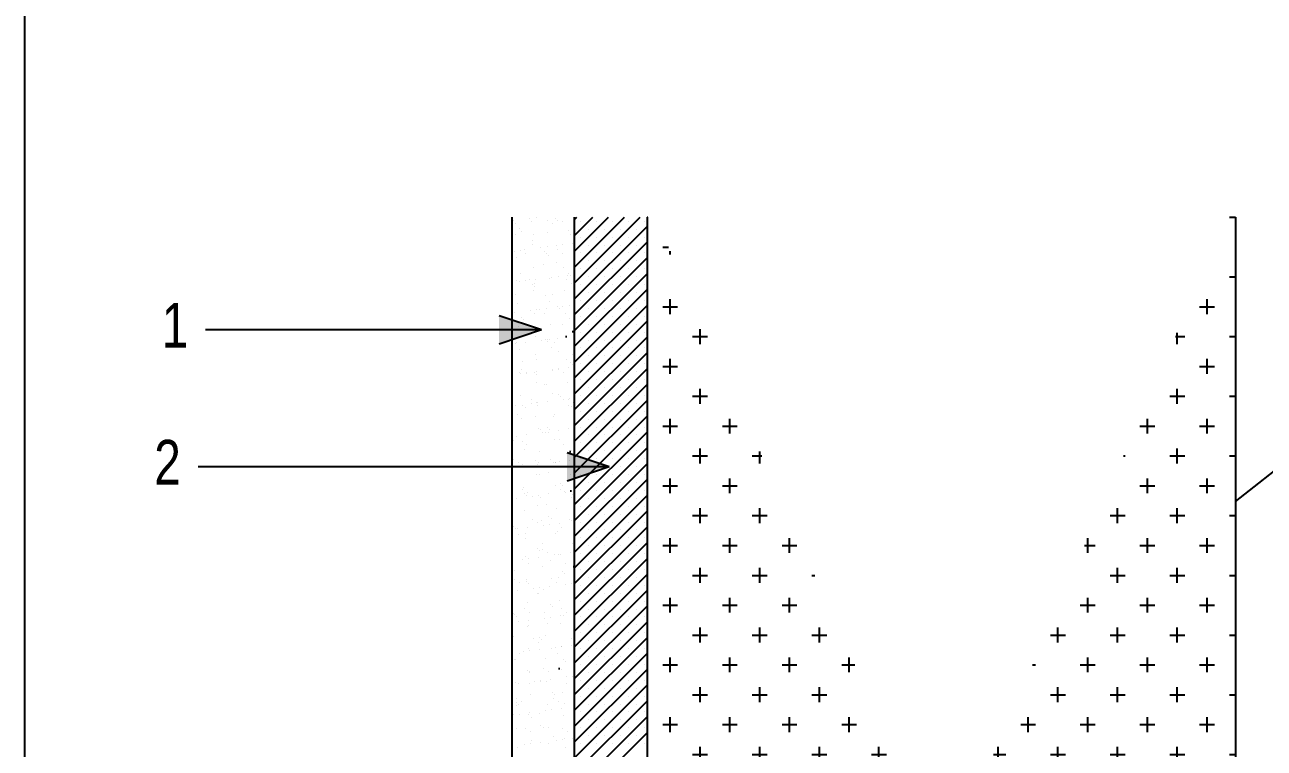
# Model space of a CAD drawing. Header units: millimetres. Extents: x 1052 to 8611, y 971 to 4548.
# Drawn here: x 2651.3 to 2820.6, y 2064.3 to 2163.1 of the extents above; entities that cross this region are included whole.
import ezdxf

# ---------------------------------------------------------------- set-up
doc = ezdxf.new("R2010")
doc.units = ezdxf.units.MM
doc.linetypes.add('DASHED', pattern=[19.05, 12.7, -6.35])
doc.linetypes.add('SOLID_LINE', pattern=[0])
for name, color, linetype in [('AHAT', 3, 'Continuous'), ('KIRMIM', 1, 'Continuous'), ('MIMARI', 2, 'SOLID_LINE'), ('YAZI', 8, 'Continuous')]:
    doc.layers.add(name, color=color, linetype=linetype)
doc.styles.add('2', font='wturkce.shx', dxfattribs={"height": 0.2})

msp = doc.modelspace()

# ---------------------------------------------------------------- hatches: boundary and pattern name
at = {"layer": 'AHAT', "linetype": 'Continuous'}
h = msp.add_hatch(dxfattribs=at)
h.set_pattern_fill('AR-SAND,_I', color=256, scale=8.148699, style=2)
h.set_pattern_definition([(37.5, (-3756.077, -631.67), (-0.513314, 15.701106), [0, -12.386022, 0, -13.852788, 0, -13.241635]), (7.5, (-3756.077, -631.67), (14.42138, 22.99682), [0, -6.681933, 0, -11.163717, 0, -4.278067]), (327.5, (-3766.1, -631.67), (25.376204, 0.046114), [0, -4.07435, 0, -14.667658, 0, -19.149442]), (317.5, (-3766.1, -631.67), (24.49602, 7.151914), [0, -2.037175, 0, -9.615464, 0, -11.000743])])
edge = h.paths.add_edge_path()
edge.add_line((2717.821, 1960.779), (2726.354, 1960.779))
edge.add_line((2709.47, 1970.526), (2709.47, 1960.779))
edge.add_line((2709.47, 1970.526), (2717.821, 1970.526))
edge.add_line((2717.821, 2145.427), (2726.354, 2145.427))
edge.add_line((2709.47, 1960.779), (2717.821, 1960.779))
edge.add_line((2717.821, 2145.427), (2717.821, 1960.779))
edge.add_line((2726.354, 2145.427), (2726.354, 1961.007))
at = {"layer": 'KIRMIM', "linetype": 'Continuous'}
h = msp.add_hatch(dxfattribs=at)
h.set_pattern_fill('CROSS,_I', color=256, scale=16.297397, style=2)
h.set_pattern_definition([(0, (-3756.0773, -637.8277), (4.0743493, 4.0743493), [2.0371747, -6.111524]), (90, (-3755.0587, -638.8463), (-4.0743493, 4.0743493), [2.0371747, -6.111524])])
edge = h.paths.add_edge_path()
edge.add_line((2816.667, 2139.27), (2816.667, 1959.386))
edge.add_line((2736.29, 2139.27), (2736.29, 1954.85))
at = {"layer": 'MIMARI', "linetype": 'Continuous'}
for points in [[(2716.089, 2123.348), (2716.089, 2119.499), (2721.865, 2121.423)], [(2725.363, 2104.64), (2725.363, 2100.791), (2731.139, 2102.715)]]:
    msp.add_hatch(color=256, dxfattribs=at).paths.add_polyline_path(points)

# ---------------------------------------------------------------- linework, layer by layer
at = {"layer": 'AHAT', "linetype": 'Continuous'}
for q in [(2840.338, 2116.707), (2816.667, 1899.175)]:
    msp.add_line((2816.667, 2097.984), q, dxfattribs=at)
at = {"layer": 'KIRMIM', "linetype": 'DASHED', "ltscale": 100}
for p, q in [((2717.821, 2136.804), (2717.821, 1960.779)), ((2726.354, 2136.804), (2726.354, 1961.007))]:
    msp.add_line(p, q, dxfattribs=at)
at = {"layer": 'MIMARI', "linetype": 'Continuous'}
for p, q in [((2720.291, 2136.677), (2720.291, 2136.677)), ((2721.139, 2136.788), (2721.139, 2136.788)), ((2723.788, 2136.633), (2723.788, 2136.633)), ((2726.354, 2134.271), (2728.888, 2136.804)), ((2726.354, 2132.11), (2731.048, 2136.804)), ((2726.354, 2129.949), (2733.209, 2136.804)), ((2726.354, 2127.789), (2735.37, 2136.804)), ((2726.354, 2136.432), (2726.727, 2136.804)), ((2816.667, 2136.804), (2816.667, 1965.543)), ((2718.077, 2136.385), (2718.077, 2136.385)), ((2718.328, 2135.972), (2718.328, 2135.972)), ((2718.889, 2135.203), (2718.889, 2135.203)), ((2719.189, 2134.928), (2719.189, 2134.928)), ((2720.512, 2136.197), (2720.512, 2136.197)), ((2722.716, 2136.419), (2722.716, 2136.419)), ((2723.404, 2135.982), (2723.404, 2135.982)), ((2724.088, 2136.358), (2724.088, 2136.358)), ((2724.682, 2136.177), (2724.682, 2136.177)), ((2725.506, 2135.059), (2725.506, 2135.059)), ((2726.354, 2125.628), (2736.29, 2135.564)), ((2727.253, 2136.25), (2727.253, 2136.25)), ((2728.334, 2135.17), (2728.334, 2135.17)), ((2729.414, 2136.25), (2729.414, 2136.25)), ((2730.494, 2135.17), (2730.494, 2135.17)), ((2731.575, 2136.25), (2731.575, 2136.25)), ((2732.655, 2135.17), (2732.655, 2135.17)), ((2733.735, 2136.25), (2733.735, 2136.25)), ((2734.816, 2135.17), (2734.816, 2135.17)), ((2735.896, 2136.25), (2735.896, 2136.25)), ((2718.314, 2134.511), (2718.314, 2134.511)), ((2720.607, 2133.629), (2720.607, 2133.629)), ((2720.803, 2134.396), (2720.803, 2134.396)), ((2722.716, 2134.669), (2722.716, 2134.669)), ((2725.878, 2134.405), (2725.878, 2134.405)), ((2726.18, 2133.232), (2726.18, 2133.232)), ((2726.354, 2123.467), (2736.29, 2133.403)), ((2727.253, 2134.089), (2727.253, 2134.089)), ((2729.414, 2134.089), (2729.414, 2134.089)), ((2731.575, 2134.089), (2731.575, 2134.089)), ((2733.735, 2134.089), (2733.735, 2134.089)), ((2735.896, 2134.089), (2735.896, 2134.089)), ((2718.255, 2132.189), (2718.255, 2132.189)), ((2718.957, 2132.329), (2718.957, 2132.329)), ((2719.58, 2132.363), (2719.58, 2132.363)), ((2719.645, 2131.891), (2719.645, 2131.891)), ((2720.615, 2133.057), (2720.615, 2133.057)), ((2721.793, 2132.655), (2721.793, 2132.655)), ((2722.229, 2132.142), (2722.229, 2132.142)), ((2722.529, 2131.867), (2722.529, 2131.867)), ((2722.642, 2132.767), (2722.642, 2132.767)), ((2722.819, 2131.529), (2722.819, 2131.529)), ((2723.967, 2132.941), (2723.967, 2132.941)), ((2724.033, 2132.338), (2724.033, 2132.338)), ((2724.72, 2131.901), (2724.72, 2131.901)), ((2724.784, 2133.037), (2724.784, 2133.037)), ((2727.253, 2131.929), (2727.253, 2131.929)), ((2728.334, 2133.009), (2728.334, 2133.009)), ((2729.414, 2131.929), (2729.414, 2131.929)), ((2730.494, 2133.009), (2730.494, 2133.009)), ((2731.575, 2131.929), (2731.575, 2131.929)), ((2732.655, 2133.009), (2732.655, 2133.009)), ((2733.735, 2131.929), (2733.735, 2131.929)), ((2734.816, 2133.009), (2734.816, 2133.009)), ((2735.896, 2131.929), (2735.896, 2131.929)), ((2718.417, 2131.371), (2718.417, 2131.371)), ((2720.718, 2129.917), (2720.718, 2129.917)), ((2722.119, 2130.315), (2722.119, 2130.315)), ((2723.947, 2130.568), (2723.947, 2130.568)), ((2724.887, 2129.897), (2724.887, 2129.897)), ((2726.354, 2121.306), (2736.29, 2131.243)), ((2728.334, 2130.848), (2728.334, 2130.848)), ((2730.494, 2130.848), (2730.494, 2130.848)), ((2732.655, 2130.848), (2732.655, 2130.848)), ((2734.816, 2130.848), (2734.816, 2130.848)), ((2718.52, 2128.23), (2718.52, 2128.23)), ((2719.048, 2129.137), (2719.048, 2129.137)), ((2719.757, 2128.167), (2719.757, 2128.167)), ((2720.274, 2128.248), (2720.274, 2128.248)), ((2721.082, 2128.342), (2721.082, 2128.342)), ((2722.922, 2128.389), (2722.922, 2128.389)), ((2723.296, 2128.633), (2723.296, 2128.633)), ((2724.144, 2128.745), (2724.144, 2128.745)), ((2725.349, 2128.257), (2725.349, 2128.257)), ((2725.469, 2128.919), (2725.469, 2128.919)), ((2725.569, 2129.081), (2725.569, 2129.081)), ((2725.87, 2128.806), (2725.87, 2128.806)), ((2726.354, 2119.146), (2736.29, 2129.082)), ((2727.253, 2129.768), (2727.253, 2129.768)), ((2728.334, 2128.688), (2728.334, 2128.688)), ((2729.414, 2129.768), (2729.414, 2129.768)), ((2730.494, 2128.688), (2730.494, 2128.688)), ((2731.575, 2129.768), (2731.575, 2129.768)), ((2732.655, 2128.688), (2732.655, 2128.688)), ((2733.735, 2129.768), (2733.735, 2129.768)), ((2734.816, 2128.688), (2734.816, 2128.688)), ((2735.896, 2129.768), (2735.896, 2129.768)), ((2718.909, 2128.055), (2718.909, 2128.055)), ((2720.67, 2127.651), (2720.67, 2127.651)), ((2720.82, 2126.777), (2720.82, 2126.777)), ((2720.961, 2127.81), (2720.961, 2127.81)), ((2720.971, 2127.376), (2720.971, 2127.376)), ((2724.989, 2126.757), (2724.989, 2126.757)), ((2726.036, 2127.82), (2726.036, 2127.82)), ((2726.354, 2116.985), (2736.29, 2126.921)), ((2727.253, 2127.607), (2727.253, 2127.607)), ((2728.334, 2126.527), (2728.334, 2126.527)), ((2729.414, 2127.607), (2729.414, 2127.607)), ((2730.494, 2126.527), (2730.494, 2126.527)), ((2731.575, 2127.607), (2731.575, 2127.607)), ((2732.655, 2126.527), (2732.655, 2126.527)), ((2733.735, 2127.607), (2733.735, 2127.607)), ((2734.816, 2126.527), (2734.816, 2126.527)), ((2735.896, 2127.607), (2735.896, 2127.607)), ((2718.36, 2126.225), (2718.36, 2126.225)), ((2718.622, 2125.09), (2718.622, 2125.09)), ((2722.388, 2126.076), (2722.388, 2126.076)), ((2723.024, 2125.249), (2723.024, 2125.249)), ((2723.435, 2126.234), (2723.435, 2126.234)), ((2726.354, 2114.824), (2736.29, 2124.76)), ((2727.253, 2125.446), (2727.253, 2125.446)), ((2729.414, 2125.446), (2729.414, 2125.446)), ((2731.575, 2125.446), (2731.575, 2125.446)), ((2733.735, 2125.446), (2733.735, 2125.446)), ((2735.896, 2125.446), (2735.896, 2125.446)), ((2721.865, 2121.423), (2716.089, 2123.348)), ((2718.198, 2123.742), (2718.198, 2123.742)), ((2719.111, 2123.16), (2719.111, 2123.16)), ((2720.412, 2124.034), (2720.412, 2124.034)), ((2720.923, 2123.637), (2720.923, 2123.637)), ((2721.26, 2124.145), (2721.26, 2124.145)), ((2721.59, 2124.167), (2721.59, 2124.167)), ((2722.277, 2123.729), (2722.277, 2123.729)), ((2722.585, 2124.32), (2722.585, 2124.32)), ((2724.011, 2124.59), (2724.011, 2124.59)), ((2724.311, 2124.315), (2724.311, 2124.315)), ((2724.799, 2124.611), (2724.799, 2124.611)), ((2725.092, 2123.617), (2725.092, 2123.617)), ((2725.647, 2124.723), (2725.647, 2124.723)), ((2727.253, 2123.286), (2727.253, 2123.286)), ((2728.334, 2124.366), (2728.334, 2124.366)), ((2729.414, 2123.286), (2729.414, 2123.286)), ((2730.494, 2124.366), (2730.494, 2124.366)), ((2731.575, 2123.286), (2731.575, 2123.286)), ((2732.655, 2124.366), (2732.655, 2124.366)), ((2733.735, 2123.286), (2733.735, 2123.286)), ((2734.816, 2124.366), (2734.816, 2124.366)), ((2735.896, 2123.286), (2735.896, 2123.286)), ((2721.865, 2121.423), (2675.999, 2121.423)), ((2721.865, 2121.423), (2716.089, 2119.499)), ((2718.725, 2121.95), (2718.725, 2121.95)), ((2719.412, 2122.884), (2719.412, 2122.884)), ((2719.676, 2122.144), (2719.676, 2122.144)), ((2720.83, 2121.585), (2720.83, 2121.585)), ((2723.127, 2122.109), (2723.127, 2122.109)), ((2724.751, 2122.153), (2724.751, 2122.153)), ((2725.729, 2123.016), (2725.729, 2123.016)), ((2726.354, 2112.663), (2736.29, 2122.6)), ((2728.334, 2122.205), (2728.334, 2122.205)), ((2730.494, 2122.205), (2730.494, 2122.205)), ((2732.655, 2122.205), (2732.655, 2122.205)), ((2734.816, 2122.205), (2734.816, 2122.205)), ((2717.831, 2120.077), (2717.831, 2120.077)), ((2719.701, 2119.72), (2719.701, 2119.72)), ((2721.026, 2120.496), (2721.026, 2120.496)), ((2721.914, 2120.012), (2721.914, 2120.012)), ((2722.452, 2120.099), (2722.452, 2120.099)), ((2722.752, 2119.824), (2722.752, 2119.824)), ((2722.763, 2120.124), (2722.763, 2120.124)), ((2722.906, 2120.086), (2722.906, 2120.086)), ((2724.088, 2120.298), (2724.088, 2120.298)), ((2725.195, 2120.476), (2725.195, 2120.476)), ((2726.301, 2120.589), (2726.301, 2120.589)), ((2726.354, 2110.503), (2736.29, 2120.439)), ((2727.253, 2121.125), (2727.253, 2121.125)), ((2728.334, 2120.045), (2728.334, 2120.045)), ((2729.414, 2121.125), (2729.414, 2121.125)), ((2730.494, 2120.045), (2730.494, 2120.045)), ((2731.575, 2121.125), (2731.575, 2121.125)), ((2732.655, 2120.045), (2732.655, 2120.045)), ((2733.735, 2121.125), (2733.735, 2121.125)), ((2734.816, 2120.045), (2734.816, 2120.045)), ((2735.896, 2121.125), (2735.896, 2121.125)), ((2717.853, 2118.393), (2717.853, 2118.393)), ((2718.376, 2119.546), (2718.376, 2119.546)), ((2718.518, 2119.639), (2718.518, 2119.639)), ((2718.828, 2118.81), (2718.828, 2118.81)), ((2720.992, 2118.063), (2720.992, 2118.063)), ((2723.23, 2118.968), (2723.23, 2118.968)), ((2723.593, 2119.648), (2723.593, 2119.648)), ((2724.17, 2118.524), (2724.17, 2118.524)), ((2726.067, 2118.072), (2726.067, 2118.072)), ((2726.354, 2108.342), (2736.29, 2118.278)), ((2727.253, 2118.964), (2727.253, 2118.964)), ((2729.414, 2118.964), (2729.414, 2118.964)), ((2731.575, 2118.964), (2731.575, 2118.964)), ((2733.735, 2118.964), (2733.735, 2118.964)), ((2735.896, 2118.964), (2735.896, 2118.964)), ((2719.271, 2117.094), (2719.271, 2117.094)), ((2721.128, 2117.356), (2721.128, 2117.356)), ((2725.297, 2117.336), (2725.297, 2117.336)), ((2725.792, 2117.038), (2725.792, 2117.038)), ((2726.093, 2116.763), (2726.093, 2116.763)), ((2727.253, 2116.803), (2727.253, 2116.803)), ((2728.334, 2117.884), (2728.334, 2117.884)), ((2729.414, 2116.803), (2729.414, 2116.803)), ((2730.494, 2117.884), (2730.494, 2117.884)), ((2731.575, 2116.803), (2731.575, 2116.803)), ((2732.655, 2117.884), (2732.655, 2117.884)), ((2733.735, 2116.803), (2733.735, 2116.803)), ((2734.816, 2117.884), (2734.816, 2117.884)), ((2735.896, 2116.803), (2735.896, 2116.803)), ((2718.93, 2115.67), (2718.93, 2115.67)), ((2719.03, 2115.412), (2719.03, 2115.412)), ((2719.147, 2115.996), (2719.147, 2115.996)), ((2719.834, 2115.558), (2719.834, 2115.558)), ((2719.878, 2115.524), (2719.878, 2115.524)), ((2720.893, 2115.608), (2720.893, 2115.608)), ((2721.193, 2115.332), (2721.193, 2115.332)), ((2721.203, 2115.699), (2721.203, 2115.699)), ((2723.332, 2115.828), (2723.332, 2115.828)), ((2723.417, 2115.99), (2723.417, 2115.99)), ((2724.222, 2116.005), (2724.222, 2116.005)), ((2724.265, 2116.102), (2724.265, 2116.102)), ((2724.91, 2115.567), (2724.91, 2115.567)), ((2725.59, 2116.276), (2725.59, 2116.276)), ((2726.354, 2106.181), (2736.29, 2116.117)), ((2727.253, 2114.643), (2727.253, 2114.643)), ((2728.334, 2115.723), (2728.334, 2115.723)), ((2729.414, 2114.643), (2729.414, 2114.643)), ((2730.494, 2115.723), (2730.494, 2115.723)), ((2731.575, 2114.643), (2731.575, 2114.643)), ((2732.655, 2115.723), (2732.655, 2115.723)), ((2733.735, 2114.643), (2733.735, 2114.643)), ((2734.816, 2115.723), (2734.816, 2115.723)), ((2735.896, 2114.643), (2735.896, 2114.643)), ((2721.231, 2114.216), (2721.231, 2114.216)), ((2722.308, 2113.982), (2722.308, 2113.982)), ((2722.611, 2114.033), (2722.611, 2114.033)), ((2725.4, 2114.196), (2725.4, 2114.196)), ((2726.354, 2104.02), (2736.29, 2113.957)), ((2728.334, 2113.562), (2728.334, 2113.562)), ((2730.494, 2113.562), (2730.494, 2113.562)), ((2732.655, 2113.562), (2732.655, 2113.562)), ((2734.816, 2113.562), (2734.816, 2113.562)), ((2719.033, 2112.529), (2719.033, 2112.529)), ((2720.463, 2111.915), (2720.463, 2111.915)), ((2720.533, 2111.391), (2720.533, 2111.391)), ((2721.151, 2111.477), (2721.151, 2111.477)), ((2721.381, 2111.502), (2721.381, 2111.502)), ((2722.706, 2111.677), (2722.706, 2111.677)), ((2723.435, 2112.688), (2723.435, 2112.688)), ((2724.233, 2112.547), (2724.233, 2112.547)), ((2724.534, 2112.271), (2724.534, 2112.271)), ((2724.92, 2111.968), (2724.92, 2111.968)), ((2725.539, 2111.924), (2725.539, 2111.924)), ((2725.768, 2112.08), (2725.768, 2112.08)), ((2726.226, 2111.486), (2726.226, 2111.486)), ((2726.354, 2101.86), (2736.29, 2111.796)), ((2727.253, 2112.482), (2727.253, 2112.482)), ((2728.334, 2111.402), (2728.334, 2111.402)), ((2729.414, 2112.482), (2729.414, 2112.482)), ((2730.494, 2111.402), (2730.494, 2111.402)), ((2731.575, 2112.482), (2731.575, 2112.482)), ((2732.655, 2111.402), (2732.655, 2111.402)), ((2733.735, 2112.482), (2733.735, 2112.482)), ((2734.816, 2111.402), (2734.816, 2111.402)), ((2735.896, 2112.482), (2735.896, 2112.482)), ((2718.319, 2111.099), (2718.319, 2111.099)), ((2718.549, 2109.892), (2718.549, 2109.892)), ((2719.334, 2111.116), (2719.334, 2111.116)), ((2719.634, 2110.841), (2719.634, 2110.841)), ((2721.052, 2109.542), (2721.052, 2109.542)), ((2721.334, 2111.076), (2721.334, 2111.076)), ((2723.538, 2109.548), (2723.538, 2109.548)), ((2723.625, 2109.901), (2723.625, 2109.901)), ((2725.503, 2111.056), (2725.503, 2111.056)), ((2725.952, 2110.972), (2725.952, 2110.972)), ((2726.354, 2099.699), (2736.29, 2109.635)), ((2727.253, 2110.321), (2727.253, 2110.321)), ((2729.414, 2110.321), (2729.414, 2110.321)), ((2731.575, 2110.321), (2731.575, 2110.321)), ((2733.735, 2110.321), (2733.735, 2110.321)), ((2735.896, 2110.321), (2735.896, 2110.321)), ((2719.136, 2109.389), (2719.136, 2109.389)), ((2721.436, 2107.935), (2721.436, 2107.935)), ((2721.78, 2107.834), (2721.78, 2107.834)), ((2722.674, 2108.055), (2722.674, 2108.055)), ((2725.605, 2107.915), (2725.605, 2107.915)), ((2727.253, 2108.16), (2727.253, 2108.16)), ((2728.334, 2109.241), (2728.334, 2109.241)), ((2729.414, 2108.16), (2729.414, 2108.16)), ((2730.494, 2109.241), (2730.494, 2109.241)), ((2731.575, 2108.16), (2731.575, 2108.16)), ((2732.655, 2109.241), (2732.655, 2109.241)), ((2733.735, 2108.16), (2733.735, 2108.16)), ((2734.816, 2109.241), (2734.816, 2109.241)), ((2735.896, 2108.16), (2735.896, 2108.16)), ((2718.076, 2106.35), (2718.076, 2106.35)), ((2718.497, 2106.903), (2718.497, 2106.903)), ((2719.238, 2106.249), (2719.238, 2106.249)), ((2719.822, 2107.077), (2719.822, 2107.077)), ((2722.035, 2107.369), (2722.035, 2107.369)), ((2722.467, 2107.396), (2722.467, 2107.396)), ((2722.884, 2107.481), (2722.884, 2107.481)), ((2722.975, 2107.78), (2722.975, 2107.78)), ((2723.64, 2106.407), (2723.64, 2106.407)), ((2724.209, 2107.655), (2724.209, 2107.655)), ((2724.393, 2106.481), (2724.393, 2106.481)), ((2726.354, 2097.538), (2736.29, 2107.474)), ((2728.334, 2107.08), (2728.334, 2107.08)), ((2730.494, 2107.08), (2730.494, 2107.08)), ((2732.655, 2107.08), (2732.655, 2107.08)), ((2734.816, 2107.08), (2734.816, 2107.08)), ((2719.493, 2105.051), (2719.493, 2105.051)), ((2719.866, 2105.81), (2719.866, 2105.81)), ((2721.539, 2104.795), (2721.539, 2104.795)), ((2724.941, 2105.82), (2724.941, 2105.82)), ((2731.139, 2102.715), (2725.363, 2104.64)), ((2725.708, 2104.775), (2725.708, 2104.775)), ((2726.015, 2104.995), (2726.015, 2104.995)), ((2726.315, 2104.719), (2726.315, 2104.719)), ((2726.354, 2095.377), (2736.29, 2105.314)), ((2727.253, 2106), (2727.253, 2106)), ((2728.334, 2104.919), (2728.334, 2104.919)), ((2729.414, 2106), (2729.414, 2106)), ((2730.494, 2104.919), (2730.494, 2104.919)), ((2731.575, 2106), (2731.575, 2106)), ((2732.655, 2104.919), (2732.655, 2104.919)), ((2733.735, 2106), (2733.735, 2106)), ((2734.816, 2104.919), (2734.816, 2104.919)), ((2735.896, 2106), (2735.896, 2106)), ((2718.02, 2103.743), (2718.02, 2103.743)), ((2718.708, 2103.306), (2718.708, 2103.306)), ((2719.151, 2102.769), (2719.151, 2102.769)), ((2719.341, 2103.109), (2719.341, 2103.109)), ((2719.999, 2102.881), (2719.999, 2102.881)), ((2721.116, 2103.564), (2721.116, 2103.564)), ((2721.324, 2103.056), (2721.324, 2103.056)), ((2721.416, 2103.289), (2721.416, 2103.289)), ((2723.096, 2103.753), (2723.096, 2103.753)), ((2723.538, 2103.347), (2723.538, 2103.347)), ((2723.743, 2103.267), (2723.743, 2103.267)), ((2723.783, 2103.315), (2723.783, 2103.315)), ((2724.386, 2103.459), (2724.386, 2103.459)), ((2725.711, 2103.633), (2725.711, 2103.633)), ((2726.354, 2093.217), (2736.29, 2103.153)), ((2727.253, 2103.839), (2727.253, 2103.839)), ((2728.334, 2102.759), (2728.334, 2102.759)), ((2729.414, 2103.839), (2729.414, 2103.839)), ((2730.494, 2102.759), (2730.494, 2102.759)), ((2731.575, 2103.839), (2731.575, 2103.839)), ((2732.655, 2102.759), (2732.655, 2102.759)), ((2733.735, 2103.839), (2733.735, 2103.839)), ((2734.816, 2102.759), (2734.816, 2102.759)), ((2735.896, 2103.839), (2735.896, 2103.839)), ((2731.139, 2102.715), (2674.987, 2102.715)), ((2721.182, 2101.729), (2721.182, 2101.729)), ((2721.642, 2101.655), (2721.642, 2101.655)), ((2722.834, 2101.99), (2722.834, 2101.99)), ((2731.139, 2102.715), (2725.363, 2100.791)), ((2725.811, 2101.635), (2725.811, 2101.635)), ((2726.257, 2101.739), (2726.257, 2101.739)), ((2727.253, 2101.678), (2727.253, 2101.678)), ((2729.414, 2101.678), (2729.414, 2101.678)), ((2731.575, 2101.678), (2731.575, 2101.678)), ((2733.735, 2101.678), (2733.735, 2101.678)), ((2735.896, 2101.678), (2735.896, 2101.678)), ((2717.935, 2100.559), (2717.935, 2100.559)), ((2719.337, 2099.662), (2719.337, 2099.662)), ((2719.444, 2099.968), (2719.444, 2099.968)), ((2723.846, 2100.127), (2723.846, 2100.127)), ((2724.412, 2099.672), (2724.412, 2099.672)), ((2724.456, 2100.503), (2724.456, 2100.503)), ((2724.756, 2100.228), (2724.756, 2100.228)), ((2725.889, 2099.437), (2725.889, 2099.437)), ((2726.354, 2091.056), (2736.29, 2100.992)), ((2727.253, 2099.517), (2727.253, 2099.517)), ((2728.334, 2100.598), (2728.334, 2100.598)), ((2729.414, 2099.517), (2729.414, 2099.517)), ((2730.494, 2100.598), (2730.494, 2100.598)), ((2731.575, 2099.517), (2731.575, 2099.517)), ((2732.655, 2100.598), (2732.655, 2100.598)), ((2733.735, 2099.517), (2733.735, 2099.517)), ((2734.816, 2100.598), (2734.816, 2100.598)), ((2735.896, 2099.517), (2735.896, 2099.517)), ((2718.44, 2098.456), (2718.44, 2098.456)), ((2719.557, 2099.073), (2719.557, 2099.073)), ((2719.857, 2098.798), (2719.857, 2098.798)), ((2720.024, 2099.225), (2720.024, 2099.225)), ((2720.654, 2098.748), (2720.654, 2098.748)), ((2721.502, 2098.859), (2721.502, 2098.859)), ((2721.744, 2098.515), (2721.744, 2098.515)), ((2722.827, 2099.034), (2722.827, 2099.034)), ((2725.041, 2099.325), (2725.041, 2099.325)), ((2725.099, 2099.234), (2725.099, 2099.234)), ((2725.913, 2098.495), (2725.913, 2098.495)), ((2726.174, 2098.929), (2726.174, 2098.929)), ((2726.354, 2088.895), (2736.29, 2098.831)), ((2728.334, 2098.437), (2728.334, 2098.437)), ((2730.494, 2098.437), (2730.494, 2098.437)), ((2732.655, 2098.437), (2732.655, 2098.437)), ((2734.816, 2098.437), (2734.816, 2098.437)), ((2719.546, 2096.828), (2719.546, 2096.828)), ((2721.275, 2097.498), (2721.275, 2097.498)), ((2722.498, 2097.648), (2722.498, 2097.648)), ((2722.897, 2096.012), (2722.897, 2096.012)), ((2723.948, 2096.987), (2723.948, 2096.987)), ((2726.354, 2086.734), (2736.29, 2096.671)), ((2727.253, 2097.357), (2727.253, 2097.357)), ((2728.334, 2096.276), (2728.334, 2096.276)), ((2729.414, 2097.357), (2729.414, 2097.357)), ((2730.494, 2096.276), (2730.494, 2096.276)), ((2731.575, 2097.357), (2731.575, 2097.357)), ((2732.655, 2096.276), (2732.655, 2096.276)), ((2733.735, 2097.357), (2733.735, 2097.357)), ((2734.816, 2096.276), (2734.816, 2096.276)), ((2735.896, 2097.357), (2735.896, 2097.357)), ((2717.998, 2094.582), (2717.998, 2094.582)), ((2718.298, 2094.306), (2718.298, 2094.306)), ((2719.943, 2094.434), (2719.943, 2094.434)), ((2720.653, 2095.581), (2720.653, 2095.581)), ((2721.34, 2095.144), (2721.34, 2095.144)), ((2721.847, 2095.375), (2721.847, 2095.375)), ((2722.156, 2094.726), (2722.156, 2094.726)), ((2723.005, 2094.838), (2723.005, 2094.838)), ((2723.198, 2095.737), (2723.198, 2095.737)), ((2724.329, 2095.012), (2724.329, 2095.012)), ((2724.615, 2094.438), (2724.615, 2094.438)), ((2725.728, 2095.591), (2725.728, 2095.591)), ((2726.016, 2095.355), (2726.016, 2095.355)), ((2726.354, 2084.574), (2736.29, 2094.51)), ((2727.253, 2095.196), (2727.253, 2095.196)), ((2729.414, 2095.196), (2729.414, 2095.196)), ((2731.575, 2095.196), (2731.575, 2095.196)), ((2733.735, 2095.196), (2733.735, 2095.196)), ((2735.896, 2095.196), (2735.896, 2095.196)), ((2718.618, 2094.26), (2718.618, 2094.26)), ((2718.739, 2093.558), (2718.739, 2093.558)), ((2719.649, 2093.688), (2719.649, 2093.688)), ((2719.716, 2093.007), (2719.716, 2093.007)), ((2723.814, 2093.567), (2723.814, 2093.567)), ((2724.051, 2093.847), (2724.051, 2093.847)), ((2726.238, 2092.951), (2726.238, 2092.951)), ((2727.253, 2093.035), (2727.253, 2093.035)), ((2728.334, 2094.116), (2728.334, 2094.116)), ((2729.414, 2093.035), (2729.414, 2093.035)), ((2730.494, 2094.116), (2730.494, 2094.116)), ((2731.575, 2093.035), (2731.575, 2093.035)), ((2732.655, 2094.116), (2732.655, 2094.116)), ((2733.735, 2093.035), (2733.735, 2093.035)), ((2734.816, 2094.116), (2734.816, 2094.116)), ((2735.896, 2093.035), (2735.896, 2093.035)), ((2721.338, 2091.521), (2721.338, 2091.521)), ((2721.639, 2091.245), (2721.639, 2091.245)), ((2721.95, 2092.234), (2721.95, 2092.234)), ((2721.969, 2091.5), (2721.969, 2091.5)), ((2722.656, 2091.063), (2722.656, 2091.063)), ((2725.832, 2090.99), (2725.832, 2090.99)), ((2726.119, 2092.214), (2726.119, 2092.214)), ((2726.354, 2082.413), (2736.29, 2092.349)), ((2728.334, 2091.955), (2728.334, 2091.955)), ((2730.494, 2091.955), (2730.494, 2091.955)), ((2732.655, 2091.955), (2732.655, 2091.955)), ((2734.816, 2091.955), (2734.816, 2091.955)), ((2719.272, 2090.126), (2719.272, 2090.126)), ((2719.752, 2090.548), (2719.752, 2090.548)), ((2720.055, 2089.477), (2720.055, 2089.477)), ((2720.12, 2090.238), (2720.12, 2090.238)), ((2721.445, 2090.413), (2721.445, 2090.413)), ((2723.057, 2089.946), (2723.057, 2089.946)), ((2723.659, 2090.704), (2723.659, 2090.704)), ((2724.153, 2090.706), (2724.153, 2090.706)), ((2724.507, 2090.816), (2724.507, 2090.816)), ((2725.131, 2089.486), (2725.131, 2089.486)), ((2726.354, 2080.252), (2736.29, 2090.188)), ((2727.253, 2090.874), (2727.253, 2090.874)), ((2728.334, 2089.794), (2728.334, 2089.794)), ((2729.414, 2090.874), (2729.414, 2090.874)), ((2730.494, 2089.794), (2730.494, 2089.794)), ((2731.575, 2090.874), (2731.575, 2090.874)), ((2732.655, 2089.794), (2732.655, 2089.794)), ((2733.735, 2090.874), (2733.735, 2090.874)), ((2734.816, 2089.794), (2734.816, 2089.794)), ((2735.896, 2090.874), (2735.896, 2090.874)), ((2718.157, 2088.516), (2718.157, 2088.516)), ((2722.052, 2089.094), (2722.052, 2089.094)), ((2724.256, 2087.566), (2724.256, 2087.566)), ((2724.679, 2088.46), (2724.679, 2088.46)), ((2724.979, 2088.185), (2724.979, 2088.185)), ((2726.221, 2089.074), (2726.221, 2089.074)), ((2726.354, 2078.091), (2736.29, 2088.028)), ((2727.253, 2088.714), (2727.253, 2088.714)), ((2728.334, 2087.633), (2728.334, 2087.633)), ((2729.414, 2088.714), (2729.414, 2088.714)), ((2730.494, 2087.633), (2730.494, 2087.633)), ((2731.575, 2088.714), (2731.575, 2088.714)), ((2732.655, 2087.633), (2732.655, 2087.633)), ((2733.735, 2088.714), (2733.735, 2088.714)), ((2734.816, 2087.633), (2734.816, 2087.633)), ((2735.896, 2088.714), (2735.896, 2088.714)), ((2717.889, 2085.899), (2717.889, 2085.899)), ((2718.21, 2087.41), (2718.21, 2087.41)), ((2718.561, 2085.813), (2718.561, 2085.813)), ((2718.897, 2086.972), (2718.897, 2086.972)), ((2719.779, 2087.029), (2719.779, 2087.029)), ((2719.854, 2087.408), (2719.854, 2087.408)), ((2720.08, 2086.754), (2720.08, 2086.754)), ((2720.775, 2086.105), (2720.775, 2086.105)), ((2721.623, 2086.216), (2721.623, 2086.216)), ((2722.155, 2085.954), (2722.155, 2085.954)), ((2722.948, 2086.391), (2722.948, 2086.391)), ((2723.285, 2087.419), (2723.285, 2087.419)), ((2723.973, 2086.981), (2723.973, 2086.981)), ((2725.161, 2086.682), (2725.161, 2086.682)), ((2726.01, 2086.794), (2726.01, 2086.794)), ((2726.324, 2085.934), (2726.324, 2085.934)), ((2726.354, 2075.931), (2736.29, 2085.867)), ((2727.253, 2086.553), (2727.253, 2086.553)), ((2729.414, 2086.553), (2729.414, 2086.553)), ((2731.575, 2086.553), (2731.575, 2086.553)), ((2733.735, 2086.553), (2733.735, 2086.553)), ((2735.896, 2086.553), (2735.896, 2086.553)), ((2719.957, 2084.267), (2719.957, 2084.267)), ((2721.372, 2085.396), (2721.372, 2085.396)), ((2721.498, 2085.455), (2721.498, 2085.455)), ((2724.359, 2084.426), (2724.359, 2084.426)), ((2727.253, 2084.392), (2727.253, 2084.392)), ((2728.334, 2085.473), (2728.334, 2085.473)), ((2729.414, 2084.392), (2729.414, 2084.392)), ((2730.494, 2085.473), (2730.494, 2085.473)), ((2731.575, 2084.392), (2731.575, 2084.392)), ((2732.655, 2085.473), (2732.655, 2085.473)), ((2733.735, 2084.392), (2733.735, 2084.392)), ((2734.816, 2085.473), (2734.816, 2085.473)), ((2735.896, 2084.392), (2735.896, 2084.392)), ((2717.992, 2082.759), (2717.992, 2082.759)), ((2718.221, 2082.538), (2718.221, 2082.538)), ((2719.526, 2083.329), (2719.526, 2083.329)), ((2720.214, 2082.891), (2720.214, 2082.891)), ((2722.258, 2082.814), (2722.258, 2082.814)), ((2723.12, 2083.969), (2723.12, 2083.969)), ((2723.42, 2083.693), (2723.42, 2083.693)), ((2724.602, 2083.338), (2724.602, 2083.338)), ((2725.289, 2082.9), (2725.289, 2082.9)), ((2726.354, 2073.77), (2736.29, 2083.706)), ((2728.334, 2083.312), (2728.334, 2083.312)), ((2730.494, 2083.312), (2730.494, 2083.312)), ((2732.655, 2083.312), (2732.655, 2083.312)), ((2734.816, 2083.312), (2734.816, 2083.312)), ((2717.89, 2081.505), (2717.89, 2081.505)), ((2718.521, 2082.263), (2718.521, 2082.263)), ((2718.739, 2081.617), (2718.739, 2081.617)), ((2719.939, 2080.964), (2719.939, 2080.964)), ((2720.06, 2081.127), (2720.06, 2081.127)), ((2720.064, 2081.791), (2720.064, 2081.791)), ((2722.277, 2082.083), (2722.277, 2082.083)), ((2722.688, 2081.315), (2722.688, 2081.315)), ((2723.125, 2082.195), (2723.125, 2082.195)), ((2724.45, 2082.369), (2724.45, 2082.369)), ((2724.461, 2081.286), (2724.461, 2081.286)), ((2724.838, 2082.394), (2724.838, 2082.394)), ((2726.354, 2071.609), (2736.29, 2081.545)), ((2727.253, 2082.231), (2727.253, 2082.231)), ((2728.334, 2081.151), (2728.334, 2081.151)), ((2729.414, 2082.231), (2729.414, 2082.231)), ((2730.494, 2081.151), (2730.494, 2081.151)), ((2731.575, 2082.231), (2731.575, 2082.231)), ((2732.655, 2081.151), (2732.655, 2081.151)), ((2733.735, 2082.231), (2733.735, 2082.231)), ((2734.816, 2081.151), (2734.816, 2081.151)), ((2735.896, 2082.231), (2735.896, 2082.231)), ((2718.094, 2079.619), (2718.094, 2079.619)), ((2720.843, 2079.248), (2720.843, 2079.248)), ((2721.561, 2079.477), (2721.561, 2079.477)), ((2721.861, 2079.202), (2721.861, 2079.202)), ((2722.36, 2079.673), (2722.36, 2079.673)), ((2725.918, 2079.257), (2725.918, 2079.257)), ((2726.354, 2069.448), (2736.29, 2079.385)), ((2727.253, 2080.071), (2727.253, 2080.071)), ((2729.414, 2080.071), (2729.414, 2080.071)), ((2731.575, 2080.071), (2731.575, 2080.071)), ((2733.735, 2080.071), (2733.735, 2080.071)), ((2735.896, 2080.071), (2735.896, 2080.071)), ((2719.393, 2077.483), (2719.393, 2077.483)), ((2720.162, 2077.987), (2720.162, 2077.987)), ((2720.241, 2077.595), (2720.241, 2077.595)), ((2721.53, 2078.81), (2721.53, 2078.81)), ((2721.566, 2077.77), (2721.566, 2077.77)), ((2723.279, 2077.903), (2723.279, 2077.903)), ((2723.78, 2078.061), (2723.78, 2078.061)), ((2724.564, 2078.145), (2724.564, 2078.145)), ((2724.628, 2078.173), (2724.628, 2078.173)), ((2725.953, 2078.347), (2725.953, 2078.347)), ((2727.253, 2077.91), (2727.253, 2077.91)), ((2728.334, 2078.99), (2728.334, 2078.99)), ((2729.414, 2077.91), (2729.414, 2077.91)), ((2730.494, 2078.99), (2730.494, 2078.99)), ((2731.575, 2077.91), (2731.575, 2077.91)), ((2732.655, 2078.99), (2732.655, 2078.99)), ((2733.735, 2077.91), (2733.735, 2077.91)), ((2734.816, 2078.99), (2734.816, 2078.99)), ((2735.896, 2077.91), (2735.896, 2077.91)), ((2718.197, 2076.479), (2718.197, 2076.479)), ((2718.38, 2076.472), (2718.38, 2076.472)), ((2718.929, 2077.225), (2718.929, 2077.225)), ((2722.463, 2076.533), (2722.463, 2076.533)), ((2724.004, 2077.234), (2724.004, 2077.234)), ((2724.901, 2076.416), (2724.901, 2076.416)), ((2725.202, 2076.141), (2725.202, 2076.141)), ((2726.354, 2067.288), (2736.29, 2077.224)), ((2727.253, 2075.749), (2727.253, 2075.749)), ((2728.334, 2076.83), (2728.334, 2076.83)), ((2729.414, 2075.749), (2729.414, 2075.749)), ((2730.494, 2076.83), (2730.494, 2076.83)), ((2731.575, 2075.749), (2731.575, 2075.749)), ((2732.655, 2076.83), (2732.655, 2076.83)), ((2733.735, 2075.749), (2733.735, 2075.749)), ((2734.816, 2076.83), (2734.816, 2076.83)), ((2735.896, 2075.749), (2735.896, 2075.749)), ((2720.002, 2074.986), (2720.002, 2074.986)), ((2720.265, 2074.847), (2720.265, 2074.847)), ((2720.303, 2074.711), (2720.303, 2074.711)), ((2722.159, 2075.167), (2722.159, 2075.167)), ((2722.846, 2074.729), (2722.846, 2074.729)), ((2724.667, 2075.005), (2724.667, 2075.005)), ((2725.282, 2074.039), (2725.282, 2074.039)), ((2726.131, 2074.151), (2726.131, 2074.151)), ((2726.354, 2065.127), (2736.29, 2075.063)), ((2728.334, 2074.669), (2728.334, 2074.669)), ((2730.494, 2074.669), (2730.494, 2074.669)), ((2732.655, 2074.669), (2732.655, 2074.669)), ((2734.816, 2074.669), (2734.816, 2074.669)), ((2718.3, 2073.339), (2718.3, 2073.339)), ((2718.682, 2073.17), (2718.682, 2073.17)), ((2720.245, 2073.144), (2720.245, 2073.144)), ((2720.896, 2073.462), (2720.896, 2073.462)), ((2721.72, 2073.412), (2721.72, 2073.412)), ((2721.744, 2073.573), (2721.744, 2073.573)), ((2722.566, 2073.393), (2722.566, 2073.393)), ((2723.069, 2073.748), (2723.069, 2073.748)), ((2725.32, 2073.153), (2725.32, 2073.153)), ((2726.354, 2062.966), (2736.29, 2072.902)), ((2727.253, 2073.588), (2727.253, 2073.588)), ((2728.334, 2072.508), (2728.334, 2072.508)), ((2729.414, 2073.588), (2729.414, 2073.588)), ((2730.494, 2072.508), (2730.494, 2072.508)), ((2731.575, 2073.588), (2731.575, 2073.588)), ((2732.655, 2072.508), (2732.655, 2072.508)), ((2733.735, 2073.588), (2733.735, 2073.588)), ((2734.816, 2072.508), (2734.816, 2072.508)), ((2735.896, 2073.588), (2735.896, 2073.588)), ((2718.4, 2071.077), (2718.4, 2071.077)), ((2719.087, 2070.639), (2719.087, 2070.639)), ((2720.368, 2071.706), (2720.368, 2071.706)), ((2723.343, 2071.925), (2723.343, 2071.925)), ((2723.475, 2071.086), (2723.475, 2071.086)), ((2723.643, 2071.65), (2723.643, 2071.65)), ((2724.162, 2070.648), (2724.162, 2070.648)), ((2724.769, 2071.865), (2724.769, 2071.865)), ((2726.354, 2060.805), (2736.29, 2070.742)), ((2727.253, 2071.428), (2727.253, 2071.428)), ((2729.414, 2071.428), (2729.414, 2071.428)), ((2731.575, 2071.428), (2731.575, 2071.428)), ((2733.735, 2071.428), (2733.735, 2071.428)), ((2735.896, 2071.428), (2735.896, 2071.428)), ((2718.402, 2070.198), (2718.402, 2070.198)), ((2718.443, 2070.495), (2718.443, 2070.495)), ((2718.744, 2070.22), (2718.744, 2070.22)), ((2718.86, 2068.974), (2718.86, 2068.974)), ((2720.162, 2068.92), (2720.162, 2068.92)), ((2720.184, 2069.148), (2720.184, 2069.148)), ((2721.561, 2069.063), (2721.561, 2069.063)), ((2722.398, 2069.44), (2722.398, 2069.44)), ((2722.668, 2070.253), (2722.668, 2070.253)), ((2723.246, 2069.552), (2723.246, 2069.552)), ((2724.571, 2069.726), (2724.571, 2069.726)), ((2725.061, 2070.351), (2725.061, 2070.351)), ((2727.253, 2069.267), (2727.253, 2069.267)), ((2728.334, 2070.347), (2728.334, 2070.347)), ((2729.414, 2069.267), (2729.414, 2069.267)), ((2730.494, 2070.347), (2730.494, 2070.347)), ((2731.575, 2069.267), (2731.575, 2069.267)), ((2732.655, 2070.347), (2732.655, 2070.347)), ((2733.735, 2069.267), (2733.735, 2069.267)), ((2734.816, 2070.347), (2734.816, 2070.347)), ((2735.896, 2069.267), (2735.896, 2069.267)), ((2718.011, 2068.862), (2718.011, 2068.862)), ((2720.47, 2068.566), (2720.47, 2068.566)), ((2721.784, 2067.434), (2721.784, 2067.434)), ((2724.872, 2068.725), (2724.872, 2068.725)), ((2726.354, 2058.645), (2736.29, 2068.581)), ((2728.334, 2068.187), (2728.334, 2068.187)), ((2730.494, 2068.187), (2730.494, 2068.187)), ((2732.655, 2068.187), (2732.655, 2068.187)), ((2734.816, 2068.187), (2734.816, 2068.187)), ((2718.505, 2067.058), (2718.505, 2067.058)), ((2719.716, 2066.996), (2719.716, 2066.996)), ((2720.403, 2066.558), (2720.403, 2066.558)), ((2722.084, 2067.159), (2722.084, 2067.159)), ((2722.771, 2067.113), (2722.771, 2067.113)), ((2723.502, 2065.859), (2723.502, 2065.859)), ((2724.749, 2065.53), (2724.749, 2065.53)), ((2724.791, 2067.005), (2724.791, 2067.005)), ((2724.975, 2065.585), (2724.975, 2065.585)), ((2725.479, 2066.567), (2725.479, 2066.567)), ((2726.074, 2065.704), (2726.074, 2065.704)), ((2726.354, 2056.484), (2736.29, 2066.42)), ((2727.253, 2067.106), (2727.253, 2067.106)), ((2728.334, 2066.026), (2728.334, 2066.026)), ((2729.414, 2067.106), (2729.414, 2067.106)), ((2730.494, 2066.026), (2730.494, 2066.026)), ((2731.575, 2067.106), (2731.575, 2067.106)), ((2732.655, 2066.026), (2732.655, 2066.026)), ((2733.735, 2067.106), (2733.735, 2067.106)), ((2734.816, 2066.026), (2734.816, 2066.026)), ((2735.896, 2067.106), (2735.896, 2067.106)), ((2718.603, 2064.429), (2718.603, 2064.429)), ((2719.514, 2064.84), (2719.514, 2064.84)), ((2720.362, 2064.952), (2720.362, 2064.952)), ((2720.573, 2065.426), (2720.573, 2065.426)), ((2721.687, 2065.127), (2721.687, 2065.127)), ((2722.877, 2064.982), (2722.877, 2064.982)), ((2723.901, 2065.418), (2723.901, 2065.418)), ((2725.124, 2064.373), (2725.124, 2064.373)), ((2727.253, 2064.945), (2727.253, 2064.945)), ((2729.414, 2064.945), (2729.414, 2064.945)), ((2731.575, 2064.945), (2731.575, 2064.945)), ((2733.735, 2064.945), (2733.735, 2064.945)), ((2735.896, 2064.945), (2735.896, 2064.945))]:
    msp.add_line(p, q, dxfattribs=at)
at = {"layer": 'MIMARI', "linetype": 'DASHED', "ltscale": 100}
msp.add_line((2736.29, 2136.804), (2736.29, 1961.007), dxfattribs=at)
at = {"layer": 'YAZI'}
msp.add_lwpolyline([(2651.296, 2172.267), (3060.948, 2172.267), (3060.948, 1707.683), (2651.296, 1707.683)], close=True, dxfattribs=at)

# ---------------------------------------------------------------- texts
at = {"layer": 'YAZI', "linetype": 'Continuous', "style": '2', "width": 0.8}
for s, p in [('1', (2669.985, 2119.006)), ('2', (2668.973, 2100.298))]:
    msp.add_text(s, height=6.112, dxfattribs=at).set_placement(p)

doc.saveas('drawing.dxf')
